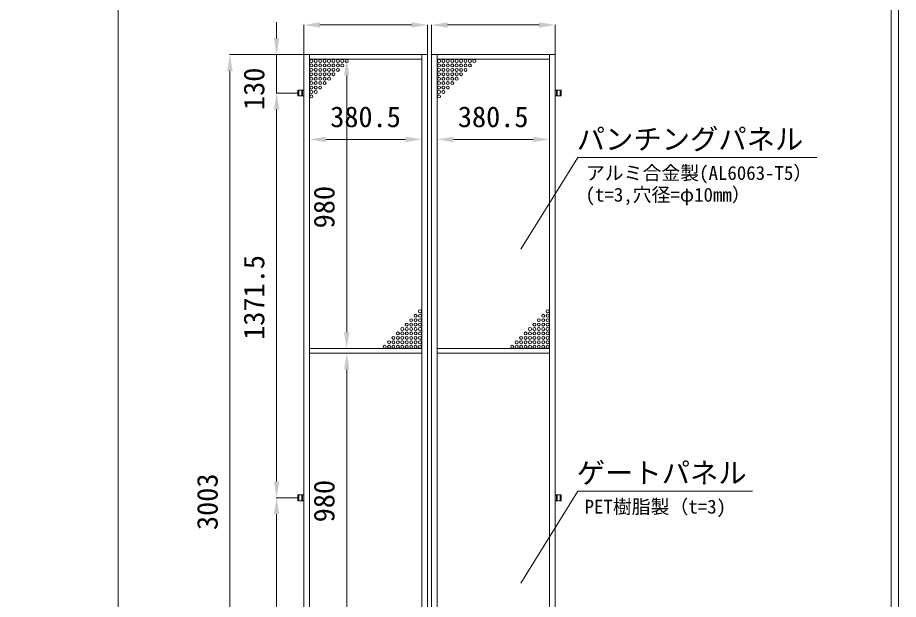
# Model space of a CAD drawing. Units: millimetres, scale not verified. Extents: x 54697 to 74822, y -14438 to 14438.
# Drawn here: x 71837 to 74822, y 6316 to 8286 of the extents above; entities that cross this region are included whole.
import ezdxf
from ezdxf.enums import TextEntityAlignment as Align

# ---------------------------------------------------------------- set-up
doc = ezdxf.new("R2010")
doc.units = ezdxf.units.MM
doc.header["$LTSCALE"] = 38
doc.linetypes.add('DASHED1', pattern=[1.8, 1.2, -0.6])
for name, color, linetype, lineweight in [('0-2_ACCG-3018', 7, 'Continuous', 18), ('0-A_図面枠', 7, 'Continuous', 18), ('0-B_寸法', 3, 'Continuous', 18), ('1-7_標準ﾊﾟﾈﾙ', 7, 'Continuous', 18), ('1-9_文字', 7, 'Continuous', 18)]:
    doc.layers.add(name, color=color, linetype=linetype, lineweight=lineweight)
doc.styles.add('ＭＳ ゴシック', font='')
doc.styles.get('ＭＳ ゴシック').set_extended_font_data('MS Gothic')

msp = doc.modelspace()

# ---------------------------------------------------------------- linework, layer by layer
at = {"layer": '0-2_ACCG-3018'}
for centre in [(72832.32, 8139.45), (72832.32, 8124.45), (72847.32, 8139.45), (72847.32, 8124.45), (72862.32, 8139.45), (72862.32, 8124.45), (72877.32, 8139.45), (72877.32, 8124.45), (72892.32, 8139.45), (72892.32, 8124.45), (72907.32, 8139.45), (72907.32, 8124.45), (72922.32, 8139.45), (72922.32, 8124.45), (72937.32, 8139.45), (72937.32, 8124.45), (72952.32, 8139.45), (73265.01, 8139.45), (73265.01, 8124.45), (73280.01, 8139.45), (73280.01, 8124.45), (73295.01, 8139.45), (73295.01, 8124.45), (73310.01, 8139.45), (73310.01, 8124.45), (73325.01, 8139.45), (73325.01, 8124.45), (73340.01, 8139.45), (73340.01, 8124.45), (73355.01, 8139.45), (73355.01, 8124.45), (73370.01, 8139.45), (73370.01, 8124.45), (73385.01, 8139.45), (72832.32, 8109.45), (72832.32, 8094.45), (72847.32, 8109.45), (72847.32, 8094.45), (72862.32, 8109.45), (72862.32, 8094.45), (72877.32, 8109.45), (72877.32, 8094.45), (72892.32, 8109.45), (72892.32, 8094.45), (72907.32, 8109.45), (72907.32, 8094.45), (72922.32, 8109.45), (73265.01, 8109.45), (73265.01, 8094.45), (73280.01, 8109.45), (73280.01, 8094.45), (73295.01, 8109.45), (73295.01, 8094.45), (73310.01, 8109.45), (73310.01, 8094.45), (73325.01, 8109.45), (73325.01, 8094.45), (73340.01, 8109.45), (73340.01, 8094.45), (73355.01, 8109.45), (72832.32, 8079.45), (72832.32, 8064.45), (72847.32, 8079.45), (72847.32, 8064.45), (72862.32, 8079.45), (72862.32, 8064.45), (72877.32, 8079.45), (72877.32, 8064.45), (72892.32, 8079.45), (73265.01, 8079.45), (73265.01, 8064.45), (73280.01, 8079.45), (73280.01, 8064.45), (73295.01, 8079.45), (73295.01, 8064.45), (73310.01, 8079.45), (73310.01, 8064.45), (73325.01, 8079.45), (72832.32, 8049.45), (72832.32, 8034.45), (72847.32, 8049.45), (72847.32, 8034.45), (72862.32, 8049.45), (73265.01, 8049.45), (73265.01, 8034.45), (73280.01, 8049.45), (73280.01, 8034.45), (73295.01, 8049.45), (72832.32, 8019.45), (73265.01, 8019.45), (73200.81, 7291.47), (73633.5, 7291.47), (73170.81, 7261.47), (73185.81, 7276.47), (73185.81, 7261.47), (73200.81, 7276.47), (73200.81, 7261.47), (73603.5, 7261.47), (73618.5, 7276.47), (73618.5, 7261.47), (73633.5, 7276.47), (73633.5, 7261.47), (73140.81, 7231.47), (73155.81, 7246.47), (73155.81, 7231.47), (73170.81, 7246.47), (73170.81, 7231.47), (73185.81, 7246.47), (73185.81, 7231.47), (73200.81, 7246.47), (73200.81, 7231.47), (73573.5, 7231.47), (73588.5, 7246.47), (73588.5, 7231.47), (73603.5, 7246.47), (73603.5, 7231.47), (73618.5, 7246.47), (73618.5, 7231.47), (73633.5, 7246.47), (73633.5, 7231.47), (73110.81, 7201.47), (73125.81, 7216.47), (73125.81, 7201.47), (73140.81, 7216.47), (73140.81, 7201.47), (73155.81, 7216.47), (73155.81, 7201.47), (73170.81, 7216.47), (73170.81, 7201.47), (73185.81, 7216.47), (73185.81, 7201.47), (73200.81, 7216.47), (73200.81, 7201.47), (73543.5, 7201.47), (73558.5, 7216.47), (73558.5, 7201.47), (73573.5, 7216.47), (73573.5, 7201.47), (73588.5, 7216.47), (73588.5, 7201.47), (73603.5, 7216.47), (73603.5, 7201.47), (73618.5, 7216.47), (73618.5, 7201.47), (73633.5, 7216.47), (73633.5, 7201.47), (73080.81, 7171.47), (73095.81, 7186.47), (73095.81, 7171.47), (73110.81, 7186.47), (73110.81, 7171.47), (73125.81, 7186.47), (73125.81, 7171.47), (73140.81, 7186.47), (73140.81, 7171.47), (73155.81, 7186.47), (73155.81, 7171.47), (73170.81, 7186.47), (73170.81, 7171.47), (73185.81, 7186.47), (73185.81, 7171.47), (73200.81, 7186.47), (73200.81, 7171.47), (73513.5, 7171.47), (73528.5, 7186.47), (73528.5, 7171.47), (73543.5, 7186.47), (73543.5, 7171.47), (73558.5, 7186.47), (73558.5, 7171.47), (73573.5, 7186.47), (73573.5, 7171.47), (73588.5, 7186.47), (73588.5, 7171.47), (73603.5, 7186.47), (73603.5, 7171.47), (73618.5, 7186.47), (73618.5, 7171.47), (73633.5, 7186.47), (73633.5, 7171.47)]:
    msp.add_circle(centre, 5.01, dxfattribs=at)
at = {"layer": '0-A_図面枠'}
for points in [[(54697.41, 14437.5), (74822.4, 14437.5), (74822.4, 562.5), (54697.41, 562.5)], [(72177.6, 8998.83), (74797.53, 8998.83), (74797.53, 4814.16), (72177.6, 4814.16)]]:
    msp.add_lwpolyline(points, close=True, dxfattribs=at)
at = {"layer": '0-B_寸法'}
for p, q in [((72714.63, 8215.95), (72714.63, 8270.97)), ((72806.55, 8161.95), (72806.55, 8262.48)), ((72861.57, 8261.49), (73171.56, 8261.49)), ((73226.55, 8161.95), (73226.55, 8262.48)), ((73239.27, 8161.95), (73239.27, 8262.48)), ((73294.26, 8261.49), (73604.25, 8261.49)), ((73659.27, 8161.95), (73659.27, 8262.48)), ((72805.56, 8160.96), (72555.51, 8160.96)), ((72805.56, 8160.96), (72713.64, 8160.96)), ((72714.63, 8160.96), (72714.63, 8030.97)), ((72826.32, 8144.46), (72826.32, 7872.84)), ((72827.31, 8145.45), (72953.31, 8145.45)), ((73206.81, 8144.46), (73206.81, 7872.84)), ((73259.01, 8144.46), (73259.01, 7872.84)), ((73639.5, 8144.46), (73639.5, 7872.84)), ((72556.5, 8105.97), (72556.5, 5212.95)), ((72952.32, 8090.46), (72952.32, 7220.46)), ((72785.55, 8030.97), (72713.64, 8030.97)), ((72785.55, 8030.97), (72713.64, 8030.97)), ((72714.63, 7975.95), (72714.63, 7920.96)), ((72714.63, 7975.95), (72714.63, 6714.45)), ((72881.31, 7873.83), (73151.82, 7873.83)), ((73314, 7873.83), (73584.51, 7873.83)), ((72827.31, 7165.47), (72953.31, 7165.47)), ((72827.31, 7149.45), (72953.31, 7149.45)), ((72952.32, 7094.46), (72952.32, 6224.46)), ((72785.55, 6659.46), (72713.64, 6659.46)), ((72785.55, 6659.46), (72713.64, 6659.46)), ((72714.63, 6604.47), (72714.63, 5342.97))]:
    msp.add_line(p, q, dxfattribs=at)
at = {"layer": '0-B_寸法', "color": 91}
for points in [[(72861.57, 8270.67), (72806.55, 8261.49), (72861.57, 8252.34)], [(73171.56, 8270.67), (73226.55, 8261.49), (73171.56, 8252.34)], [(73294.26, 8270.67), (73239.27, 8261.49), (73294.26, 8252.34)], [(73604.25, 8270.67), (73659.27, 8261.49), (73604.25, 8252.34)], [(72705.45, 8215.95), (72714.63, 8160.96), (72723.78, 8215.95)], [(72547.35, 8105.97), (72556.5, 8160.96), (72565.68, 8105.97)], [(72943.14, 8090.46), (72952.32, 8145.45), (72961.47, 8090.46)], [(72705.45, 7975.95), (72714.63, 8030.97), (72723.78, 7975.95)], [(72705.45, 7975.95), (72714.63, 8030.97), (72723.78, 7975.95)], [(72881.31, 7883.01), (72826.32, 7873.83), (72881.31, 7864.65)], [(73151.82, 7883.01), (73206.81, 7873.83), (73151.82, 7864.65)], [(73314, 7883.01), (73259.01, 7873.83), (73314, 7864.65)], [(73584.51, 7883.01), (73639.5, 7873.83), (73584.51, 7864.65)], [(72943.14, 7220.46), (72952.32, 7165.47), (72961.47, 7220.46)], [(72943.14, 7094.46), (72952.32, 7149.45), (72961.47, 7094.46)], [(72705.45, 6714.45), (72714.63, 6659.46), (72723.78, 6714.45)], [(72705.45, 6604.47), (72714.63, 6659.46), (72723.78, 6604.47)]]:
    msp.add_solid(points, dxfattribs=at)
at = {"layer": '1-7_標準ﾊﾟﾈﾙ', "linetype": 'DASHED1'}
for p, q in [((72789.57, 8040.96), (72789.57, 8020.95)), ((72800.55, 8040.96), (72800.55, 8020.95)), ((73665.27, 8040.96), (73665.27, 8020.95)), ((73676.25, 8040.96), (73676.25, 8020.95)), ((72789.57, 6669.45), (72789.57, 6649.47)), ((72800.55, 6669.45), (72800.55, 6649.47)), ((73665.27, 6669.45), (73665.27, 6649.47)), ((73676.25, 6669.45), (73676.25, 6649.47))]:
    msp.add_line(p, q, dxfattribs=at)
at = {"layer": '1-7_標準ﾊﾟﾈﾙ'}
for p, q in [((72802.77, 8040.96), (72802.77, 8020.95)), ((73663.05, 8040.96), (73663.05, 8020.95)), ((72802.77, 6669.45), (72802.77, 6649.47)), ((73663.05, 6669.45), (73663.05, 6649.47))]:
    msp.add_line(p, q, dxfattribs=at)
for points in [[(72806.55, 8160.96), (72826.32, 8160.96), (72826.32, 5157.96), (72806.55, 5157.96)], [(73206.81, 8160.96), (72826.32, 8160.96), (72826.32, 8145.45), (73206.81, 8145.45)], [(73226.55, 8160.96), (73206.81, 8160.96), (73206.81, 5157.96), (73226.55, 5157.96)], [(73239.27, 8160.96), (73259.01, 8160.96), (73259.01, 5157.96), (73239.27, 5157.96)], [(73259.01, 8160.96), (73639.5, 8160.96), (73639.5, 8145.45), (73259.01, 8145.45)], [(73659.27, 8160.96), (73639.5, 8160.96), (73639.5, 5157.96), (73659.27, 5157.96)], [(73206.81, 7165.47), (72826.32, 7165.47), (72826.32, 7149.45), (73206.81, 7149.45)], [(73259.01, 7165.47), (73639.5, 7165.47), (73639.5, 7149.45), (73259.01, 7149.45)]]:
    msp.add_lwpolyline(points, close=True, dxfattribs=at)
for points in [[(72806.55, 8020.95), (72786.57, 8020.95), (72786.57, 8040.96), (72806.55, 8040.96)], [(73659.27, 8020.95), (73679.25, 8020.95), (73679.25, 8040.96), (73659.27, 8040.96)], [(72806.55, 6649.47), (72786.57, 6649.47), (72786.57, 6669.45), (72806.55, 6669.45)], [(73659.27, 6649.47), (73679.25, 6649.47), (73679.25, 6669.45), (73659.27, 6669.45)]]:
    msp.add_lwpolyline(points, dxfattribs=at)
at = {"layer": '1-9_文字'}
for p, q in [((73542.96, 7501.44), (73736.28, 7813.02)), ((73736.28, 7813.02), (73736.64, 7813.02)), ((73736.64, 7813.02), (74546.43, 7813.02)), ((73542.6, 6370.83), (73735.92, 6682.41)), ((73735.92, 6682.41), (73736.28, 6682.41)), ((73736.28, 6682.41), (74327.46, 6682.41))]:
    msp.add_line(p, q, dxfattribs=at)

# ---------------------------------------------------------------- texts
at = {"layer": '0-B_寸法', "style": 'ＭＳ ゴシック'}
for s, p in [('130', (72694.23, 7973.37)), ('980', (72931.92, 7572.57)), ('1371.5', (72694.23, 7194.78)), ('3003', (72536.1, 6550.38)), ('980', (72931.92, 6576.57))]:
    msp.add_text(s, height=70.38, rotation=90, dxfattribs=at).set_placement(p, align=Align.BOTTOM_LEFT)
for p in [(72896.4, 7894.23), (73329.09, 7894.23)]:
    msp.add_text('380.5', height=70.38, dxfattribs=at).set_placement(p, align=Align.BOTTOM_LEFT)
at = {"layer": '1-9_文字', "style": 'ＭＳ ゴシック'}
for s, height, p in [('パンチングパネル', 70.38, (73732.08, 7818.42)), ('アルミ合金製(AL6063-T5）', 46.92, (73763.04, 7722.6)), ('(t=3,穴径=φ10mm）', 46.92, (73761.96, 7648.92)), ('ゲートパネル', 70.38, (73732.17, 6687.81)), ('PET樹脂製（t=3)', 46.92, (73758.72, 6592.02))]:
    msp.add_text(s, height=height, dxfattribs=at).set_placement(p, align=Align.BOTTOM_LEFT)

doc.saveas('drawing.dxf')
